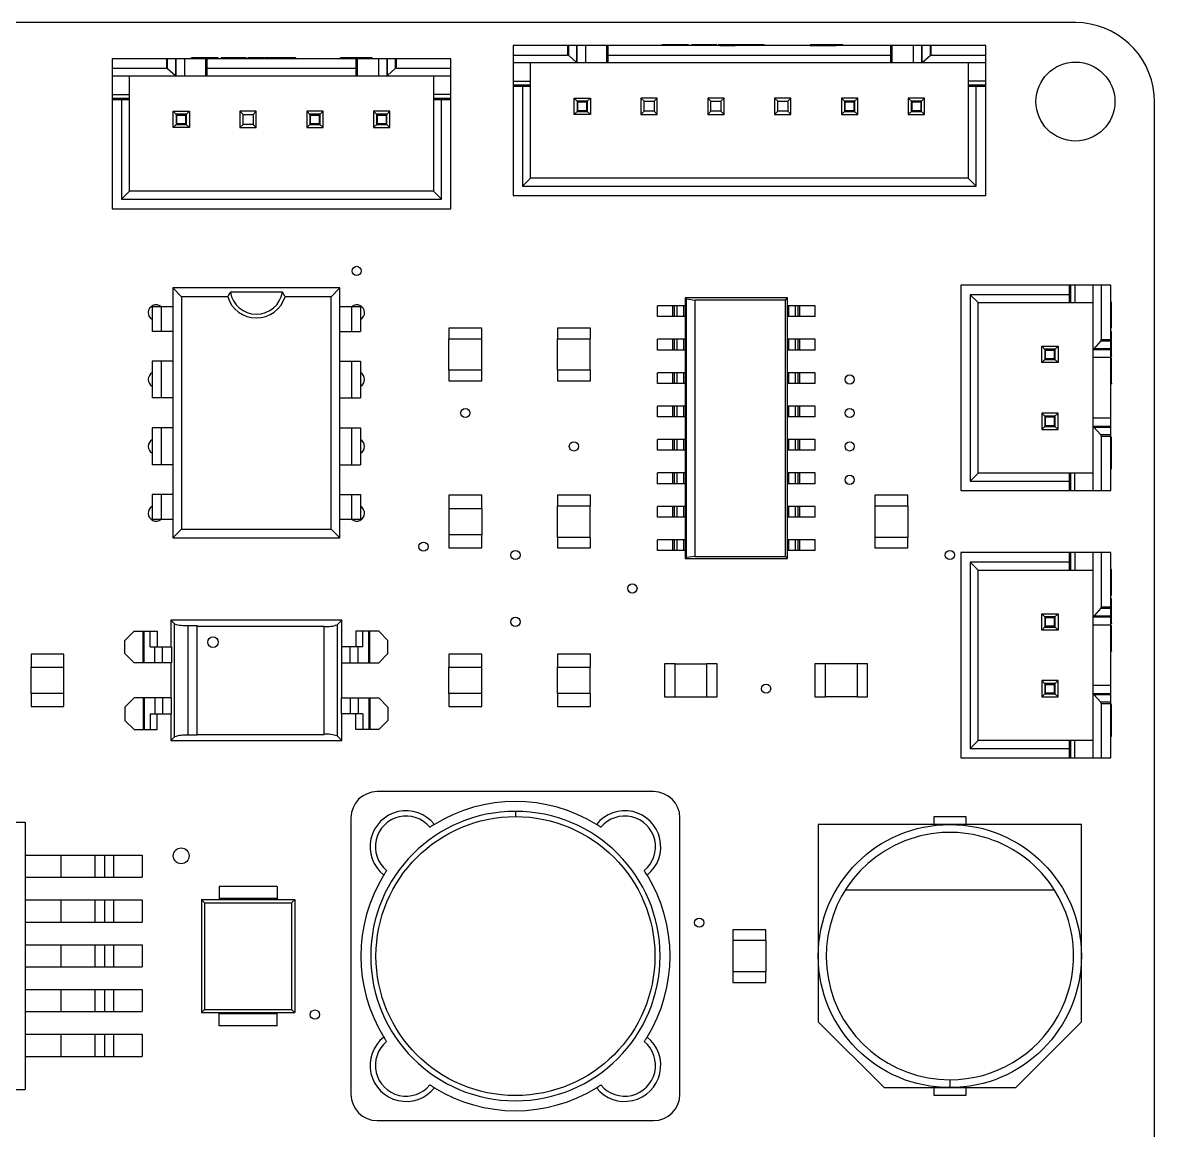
# Model space of a CAD drawing. Header units: millimetres. Extents: x 0 to 70, y 0 to 85.
# Drawn here: x 26.99 to 70, y 42.91 to 85 of the extents above; entities that cross this region are included whole.
import ezdxf

# ---------------------------------------------------------------- set-up
doc = ezdxf.new("R2010")
doc.units = ezdxf.units.MM

msp = doc.modelspace()

# ---------------------------------------------------------------- linework, layer by layer
at = {"color": 7, "linetype": 'Continuous', "lineweight": 25}
for p, q in [((67, 85), (4, 85)), ((63.59, 84.13), (45.63, 84.13)), ((45.63, 84.13), (45.63, 78.43)), ((47.701, 84.13), (47.701, 83.77)), ((47.744, 83.757), (47.744, 84.13)), ((48.044, 84.13), (48.044, 83.488)), ((48.067, 83.47), (48.067, 84.13)), ((48.38, 84.13), (48.38, 83.47)), ((49.18, 84.13), (49.18, 83.47)), ((49.23, 84.13), (49.23, 83.47)), ((49.24, 83.77), (49.24, 84.13)), ((52.301, 84.16), (51.281, 84.16)), ((51.281, 84.13), (51.281, 84.16)), ((52.252, 84.13), (52.252, 84.16)), ((52.301, 84.13), (52.301, 84.16)), ((52.411, 84.13), (52.411, 84.16)), ((52.825, 84.13), (52.825, 84.16)), ((53.37, 84.13), (53.37, 84.16)), ((53.504, 84.16), (53.422, 84.16)), ((53.422, 84.13), (53.422, 84.16)), ((53.454, 84.13), (53.454, 84.16)), ((53.483, 84.133), (54.066, 84.133)), ((53.483, 84.13), (53.483, 84.133)), ((54.032, 84.16), (53.517, 84.16)), ((53.998, 84.16), (54.019, 84.133)), ((54.019, 84.13), (54.019, 84.133)), ((54.066, 84.13), (54.066, 84.133)), ((54.177, 84.16), (54.07, 84.16)), ((54.177, 84.13), (54.177, 84.133)), ((54.267, 84.13), (54.267, 84.133)), ((54.5, 84.13), (54.5, 84.133)), ((55.008, 84.13), (55.008, 84.133)), ((55.195, 84.13), (55.195, 84.133)), ((56.923, 84.133), (57.91, 84.133)), ((56.923, 84.13), (56.923, 84.133)), ((58.158, 84.16), (56.957, 84.16)), ((57.187, 84.16), (57.208, 84.133)), ((57.208, 84.13), (57.208, 84.133)), ((57.28, 84.16), (57.301, 84.133)), ((57.301, 84.13), (57.301, 84.133)), ((57.632, 84.16), (57.626, 84.133)), ((57.626, 84.13), (57.626, 84.133)), ((57.91, 84.133), (57.916, 84.16)), ((57.91, 84.13), (57.91, 84.133)), ((58.158, 84.16), (58.164, 84.133)), ((58.164, 84.13), (58.164, 84.133)), ((59.98, 84.13), (59.98, 83.77)), ((59.99, 83.47), (59.99, 84.13)), ((60.04, 83.47), (60.04, 84.13)), ((60.84, 84.13), (60.84, 83.47)), ((61.153, 84.13), (61.153, 83.47)), ((61.176, 83.488), (61.176, 84.13)), ((61.476, 84.13), (61.476, 83.757)), ((61.519, 83.77), (61.519, 84.13)), ((63.59, 78.43), (63.59, 84.13)), ((43.27, 83.63), (30.39, 83.63)), ((30.39, 83.63), (30.39, 77.93)), ((32.461, 83.63), (32.461, 83.27)), ((32.504, 83.257), (32.504, 83.63)), ((32.804, 83.63), (32.804, 82.988)), ((32.827, 82.97), (32.827, 83.63)), ((33.14, 83.63), (33.14, 82.97)), ((34.425, 83.66), (33.405, 83.66)), ((33.405, 83.63), (33.405, 83.66)), ((33.94, 83.63), (33.94, 82.97)), ((33.99, 83.63), (33.99, 82.97)), ((34, 83.27), (34, 83.63)), ((34.377, 83.63), (34.377, 83.66)), ((34.425, 83.63), (34.425, 83.66)), ((34.535, 83.63), (34.535, 83.66)), ((34.949, 83.63), (34.949, 83.66)), ((35.494, 83.63), (35.494, 83.66)), ((35.629, 83.66), (35.547, 83.66)), ((35.547, 83.63), (35.547, 83.66)), ((35.578, 83.63), (35.578, 83.66)), ((35.608, 83.633), (36.19, 83.633)), ((35.608, 83.63), (35.608, 83.633)), ((36.156, 83.66), (35.642, 83.66)), ((36.122, 83.66), (36.144, 83.633)), ((36.144, 83.63), (36.144, 83.633)), ((36.19, 83.63), (36.19, 83.633)), ((36.301, 83.66), (36.195, 83.66)), ((36.301, 83.633), (37.392, 83.633)), ((36.301, 83.63), (36.301, 83.633)), ((36.392, 83.63), (36.392, 83.633)), ((36.394, 83.63), (36.394, 83.633)), ((37.358, 83.66), (36.426, 83.66)), ((36.672, 83.66), (36.683, 83.633)), ((36.683, 83.63), (36.683, 83.633)), ((37.32, 83.66), (37.345, 83.633)), ((37.345, 83.63), (37.345, 83.633)), ((37.392, 83.63), (37.392, 83.633)), ((39.048, 83.633), (40.035, 83.633)), ((39.048, 83.63), (39.048, 83.633)), ((40.282, 83.66), (39.082, 83.66)), ((39.311, 83.66), (39.332, 83.633)), ((39.332, 83.63), (39.332, 83.633)), ((39.404, 83.66), (39.426, 83.633)), ((39.426, 83.63), (39.426, 83.633)), ((39.66, 83.63), (39.66, 83.27)), ((39.67, 82.97), (39.67, 83.63)), ((39.72, 82.97), (39.72, 83.63)), ((39.756, 83.66), (39.75, 83.633)), ((39.75, 83.63), (39.75, 83.633)), ((40.035, 83.633), (40.041, 83.66)), ((40.035, 83.63), (40.035, 83.633)), ((40.282, 83.66), (40.289, 83.633)), ((40.289, 83.63), (40.289, 83.633)), ((40.52, 83.63), (40.52, 82.97)), ((40.833, 83.63), (40.833, 82.97)), ((40.856, 82.988), (40.856, 83.63)), ((41.156, 83.63), (41.156, 83.257)), ((41.199, 83.27), (41.199, 83.63)), ((43.27, 77.93), (43.27, 83.63)), ((45.63, 83.77), (47.701, 83.77)), ((63.59, 83.47), (45.63, 83.47)), ((46.29, 79.09), (46.29, 83.47)), ((47.744, 83.757), (48.044, 83.488)), ((49.23, 83.765), (49.24, 83.77)), ((49.24, 83.77), (59.98, 83.77)), ((59.98, 83.77), (59.99, 83.765)), ((61.176, 83.488), (61.476, 83.757)), ((61.519, 83.77), (63.59, 83.77)), ((62.93, 83.47), (62.93, 79.09)), ((30.39, 83.27), (32.461, 83.27)), ((32.504, 83.257), (32.804, 82.988)), ((33.99, 83.265), (34, 83.27)), ((34, 83.27), (39.66, 83.27)), ((39.66, 83.27), (39.67, 83.265)), ((40.856, 82.988), (41.156, 83.257)), ((41.199, 83.27), (43.27, 83.27)), ((43.27, 82.97), (30.39, 82.97)), ((31.05, 78.59), (31.05, 82.97)), ((42.61, 82.97), (42.61, 78.59)), ((45.63, 82.77), (46.29, 82.77)), ((46.29, 82.62), (45.63, 82.62)), ((63.59, 82.77), (62.93, 82.77)), ((63.59, 82.62), (62.93, 82.62)), ((30.39, 82.27), (31.05, 82.27)), ((43.27, 82.27), (42.61, 82.27)), ((46.29, 82.57), (45.63, 82.57)), ((45.99, 82.57), (45.99, 78.79)), ((63.59, 82.57), (62.93, 82.57)), ((63.23, 78.79), (63.23, 82.57)), ((70, 82), (69.989, 82.261)), ((31.05, 82.12), (30.39, 82.12)), ((31.05, 82.07), (30.39, 82.07)), ((30.75, 82.07), (30.75, 78.29)), ((43.27, 82.12), (42.61, 82.12)), ((43.27, 82.07), (42.61, 82.07)), ((42.91, 78.29), (42.91, 82.07)), ((47.95, 82.13), (48.094, 81.986)), ((47.95, 82.13), (48.57, 82.13)), ((47.95, 81.51), (47.95, 82.13)), ((48.064, 82.016), (48.064, 81.624)), ((48.456, 82.016), (48.064, 82.016)), ((48.094, 81.654), (48.094, 81.986)), ((48.094, 81.986), (48.426, 81.986)), ((48.426, 81.986), (48.57, 82.13)), ((48.426, 81.986), (48.426, 81.654)), ((48.456, 81.624), (48.456, 82.016)), ((48.57, 82.13), (48.57, 81.51)), ((50.49, 82.13), (50.49, 81.51)), ((50.61, 82.01), (50.49, 82.13)), ((51.11, 82.13), (50.49, 82.13)), ((50.61, 81.63), (50.61, 82.01)), ((50.61, 82.01), (50.99, 82.01)), ((51.11, 82.13), (50.99, 82.01)), ((50.99, 82.01), (50.99, 81.63)), ((51.11, 81.51), (51.11, 82.13)), ((53.03, 82.13), (53.03, 81.51)), ((53.15, 82.01), (53.03, 82.13)), ((53.65, 82.13), (53.03, 82.13)), ((53.15, 81.63), (53.15, 82.01)), ((53.15, 82.01), (53.53, 82.01)), ((53.65, 82.13), (53.53, 82.01)), ((53.53, 82.01), (53.53, 81.63)), ((53.65, 81.51), (53.65, 82.13)), ((56.19, 82.13), (55.57, 82.13)), ((55.69, 82.01), (55.57, 82.13)), ((55.57, 82.13), (55.57, 81.51)), ((55.69, 82.01), (56.07, 82.01)), ((55.69, 81.63), (55.69, 82.01)), ((56.19, 82.13), (56.07, 82.01)), ((56.07, 82.01), (56.07, 81.63)), ((56.19, 81.51), (56.19, 82.13)), ((58.254, 81.986), (58.11, 82.13)), ((58.11, 82.13), (58.11, 81.51)), ((58.73, 82.13), (58.11, 82.13)), ((58.224, 82.016), (58.224, 81.624)), ((58.616, 82.016), (58.224, 82.016)), ((58.254, 81.654), (58.254, 81.986)), ((58.254, 81.986), (58.586, 81.986)), ((58.73, 82.13), (58.586, 81.986)), ((58.586, 81.986), (58.586, 81.654)), ((58.616, 81.624), (58.616, 82.016)), ((58.73, 81.51), (58.73, 82.13)), ((60.794, 81.986), (60.65, 82.13)), ((61.27, 82.13), (60.65, 82.13)), ((60.65, 82.13), (60.65, 81.51)), ((60.764, 82.016), (60.764, 81.624)), ((61.156, 82.016), (60.764, 82.016)), ((60.794, 81.654), (60.794, 81.986)), ((60.794, 81.986), (61.126, 81.986)), ((61.27, 82.13), (61.126, 81.986)), ((61.126, 81.986), (61.126, 81.654)), ((61.156, 81.624), (61.156, 82.016)), ((61.27, 81.51), (61.27, 82.13)), ((70, 3), (70, 82)), ((32.71, 81.63), (32.854, 81.486)), ((32.71, 81.01), (32.71, 81.63)), ((32.71, 81.63), (33.33, 81.63)), ((33.216, 81.516), (32.824, 81.516)), ((32.824, 81.516), (32.824, 81.124)), ((32.854, 81.486), (33.186, 81.486)), ((32.854, 81.154), (32.854, 81.486)), ((33.186, 81.486), (33.33, 81.63)), ((33.186, 81.486), (33.186, 81.154)), ((33.216, 81.124), (33.216, 81.516)), ((33.33, 81.63), (33.33, 81.01)), ((35.87, 81.63), (35.25, 81.63)), ((35.37, 81.51), (35.25, 81.63)), ((35.25, 81.63), (35.25, 81.01)), ((35.37, 81.51), (35.75, 81.51)), ((35.37, 81.13), (35.37, 81.51)), ((35.87, 81.63), (35.75, 81.51)), ((35.75, 81.51), (35.75, 81.13)), ((35.87, 81.01), (35.87, 81.63)), ((37.934, 81.486), (37.79, 81.63)), ((37.79, 81.63), (37.79, 81.01)), ((38.41, 81.63), (37.79, 81.63)), ((38.296, 81.516), (37.904, 81.516)), ((37.904, 81.516), (37.904, 81.124)), ((37.934, 81.486), (38.266, 81.486)), ((37.934, 81.154), (37.934, 81.486)), ((38.41, 81.63), (38.266, 81.486)), ((38.266, 81.486), (38.266, 81.154)), ((38.296, 81.124), (38.296, 81.516)), ((38.41, 81.01), (38.41, 81.63)), ((40.474, 81.486), (40.33, 81.63)), ((40.95, 81.63), (40.33, 81.63)), ((40.33, 81.63), (40.33, 81.01)), ((40.444, 81.516), (40.444, 81.124)), ((40.836, 81.516), (40.444, 81.516)), ((40.474, 81.154), (40.474, 81.486)), ((40.474, 81.486), (40.806, 81.486)), ((40.95, 81.63), (40.806, 81.486)), ((40.806, 81.486), (40.806, 81.154)), ((40.836, 81.124), (40.836, 81.516)), ((40.95, 81.01), (40.95, 81.63)), ((47.95, 81.51), (48.094, 81.654)), ((48.57, 81.51), (47.95, 81.51)), ((48.064, 81.624), (48.456, 81.624)), ((48.426, 81.654), (48.094, 81.654)), ((48.57, 81.51), (48.426, 81.654)), ((50.49, 81.51), (50.61, 81.63)), ((50.49, 81.51), (51.11, 81.51)), ((50.99, 81.63), (50.61, 81.63)), ((51.11, 81.51), (50.99, 81.63)), ((53.03, 81.51), (53.15, 81.63)), ((53.03, 81.51), (53.65, 81.51)), ((53.53, 81.63), (53.15, 81.63)), ((53.65, 81.51), (53.53, 81.63)), ((55.57, 81.51), (55.69, 81.63)), ((55.57, 81.51), (56.19, 81.51)), ((56.07, 81.63), (55.69, 81.63)), ((56.19, 81.51), (56.07, 81.63)), ((58.11, 81.51), (58.254, 81.654)), ((58.11, 81.51), (58.73, 81.51)), ((58.224, 81.624), (58.616, 81.624)), ((58.586, 81.654), (58.254, 81.654)), ((58.73, 81.51), (58.586, 81.654)), ((60.65, 81.51), (60.794, 81.654)), ((60.65, 81.51), (61.27, 81.51)), ((60.764, 81.624), (61.156, 81.624)), ((61.126, 81.654), (60.794, 81.654)), ((61.27, 81.51), (61.126, 81.654)), ((32.71, 81.01), (32.854, 81.154)), ((33.33, 81.01), (32.71, 81.01)), ((32.824, 81.124), (33.216, 81.124)), ((33.186, 81.154), (32.854, 81.154)), ((33.33, 81.01), (33.186, 81.154)), ((35.25, 81.01), (35.37, 81.13)), ((35.25, 81.01), (35.87, 81.01)), ((35.75, 81.13), (35.37, 81.13)), ((35.87, 81.01), (35.75, 81.13)), ((37.79, 81.01), (37.934, 81.154)), ((37.79, 81.01), (38.41, 81.01)), ((37.904, 81.124), (38.296, 81.124)), ((38.266, 81.154), (37.934, 81.154)), ((38.41, 81.01), (38.266, 81.154)), ((40.33, 81.01), (40.474, 81.154)), ((40.33, 81.01), (40.95, 81.01)), ((40.444, 81.124), (40.836, 81.124)), ((40.806, 81.154), (40.474, 81.154)), ((40.95, 81.01), (40.806, 81.154)), ((45.99, 78.79), (46.29, 79.09)), ((45.99, 78.79), (63.23, 78.79)), ((62.93, 79.09), (46.29, 79.09)), ((62.93, 79.09), (63.23, 78.79)), ((30.75, 78.29), (31.05, 78.59)), ((30.75, 78.29), (42.91, 78.29)), ((42.61, 78.59), (31.05, 78.59)), ((42.61, 78.59), (42.91, 78.29)), ((45.63, 78.43), (63.59, 78.43)), ((30.39, 77.93), (43.27, 77.93)), ((32.703, 74.918), (32.703, 65.418)), ((33.035, 74.585), (32.703, 74.918)), ((39.053, 74.918), (32.703, 74.918)), ((38.72, 74.585), (39.053, 74.918)), ((39.053, 65.418), (39.053, 74.918)), ((62.64, 75.02), (62.64, 67.22)), ((68.34, 75.02), (62.64, 75.02)), ((66.78, 74.36), (66.78, 75.02)), ((66.83, 74.36), (66.83, 75.02)), ((66.98, 75.02), (66.98, 74.36)), ((67.68, 67.22), (67.68, 75.02)), ((67.98, 75.02), (67.98, 72.949)), ((68.34, 72.583), (68.34, 75.02)), ((34.786, 74.585), (33.035, 74.585)), ((33.035, 74.585), (33.035, 65.75)), ((36.865, 74.761), (34.89, 74.761)), ((38.72, 74.585), (36.969, 74.585)), ((38.72, 65.75), (38.72, 74.585)), ((52.165, 74.537), (52.165, 64.638)), ((56.065, 74.537), (52.165, 74.537)), ((52.202, 74.5), (52.165, 74.537)), ((52.202, 74.5), (52.202, 64.675)), ((52.202, 74.5), (52.552, 74.457)), ((52.552, 64.718), (52.552, 74.457)), ((55.985, 74.457), (52.552, 74.457)), ((55.985, 74.457), (56.065, 74.537)), ((55.985, 64.718), (55.985, 74.457)), ((56.065, 64.638), (56.065, 74.537)), ((63, 74.66), (63.3, 74.36)), ((66.78, 74.66), (63, 74.66)), ((63, 74.66), (63, 67.58)), ((31.922, 74.213), (32.703, 74.213)), ((31.922, 74.213), (31.922, 73.263)), ((32.263, 74.213), (32.263, 73.263)), ((39.053, 74.213), (39.833, 74.213)), ((39.492, 74.213), (39.492, 73.263)), ((39.833, 74.213), (39.833, 73.263)), ((52.165, 74.237), (51.115, 74.237)), ((51.115, 73.828), (51.115, 74.237)), ((51.705, 73.828), (51.705, 74.237)), ((51.763, 73.828), (51.763, 74.237)), ((51.869, 73.828), (51.869, 74.237)), ((52.119, 73.828), (52.119, 74.237)), ((57.115, 74.237), (56.065, 74.237)), ((56.111, 73.828), (56.111, 74.237)), ((56.361, 73.828), (56.361, 74.237)), ((56.467, 73.828), (56.467, 74.237)), ((56.525, 73.828), (56.525, 74.237)), ((57.115, 73.828), (57.115, 74.237)), ((63.3, 67.88), (63.3, 74.36)), ((63.3, 74.36), (67.68, 74.36)), ((68.34, 74.4), (68.343, 74.4)), ((68.343, 74.4), (68.343, 73.38)), ((68.37, 73.414), (68.37, 74.366)), ((52.165, 73.828), (51.115, 73.828)), ((57.115, 73.828), (56.065, 73.828)), ((32.703, 73.263), (31.922, 73.263)), ((39.053, 73.263), (39.833, 73.263)), ((43.19, 73.39), (43.19, 72.99)), ((44.44, 73.39), (43.19, 73.39)), ((44.44, 72.99), (44.44, 73.39)), ((48.568, 73.39), (47.318, 73.39)), ((47.318, 73.39), (47.318, 72.99)), ((48.568, 72.99), (48.568, 73.39)), ((68.34, 73.428), (68.343, 73.428)), ((68.34, 73.38), (68.343, 73.38)), ((68.34, 73.269), (68.343, 73.269)), ((68.37, 73.45), (68.343, 73.428)), ((43.19, 72.99), (44.44, 72.99)), ((43.191, 71.79), (43.191, 72.99)), ((44.439, 71.79), (44.439, 72.99)), ((47.318, 72.99), (48.568, 72.99)), ((47.319, 71.79), (47.319, 72.99)), ((48.566, 71.79), (48.566, 72.99)), ((52.165, 72.968), (51.115, 72.968)), ((51.115, 72.558), (51.115, 72.968)), ((51.705, 72.558), (51.705, 72.968)), ((51.763, 72.558), (51.763, 72.968)), ((51.869, 72.558), (51.869, 72.968)), ((52.119, 72.558), (52.119, 72.968)), ((57.115, 72.968), (56.065, 72.968)), ((56.111, 72.558), (56.111, 72.968)), ((56.361, 72.558), (56.361, 72.968)), ((56.467, 72.558), (56.467, 72.968)), ((56.525, 72.558), (56.525, 72.968)), ((57.115, 72.558), (57.115, 72.968)), ((65.72, 72.7), (65.864, 72.556)), ((65.72, 72.7), (66.34, 72.7)), ((65.72, 72.08), (65.72, 72.7)), ((66.34, 72.7), (66.196, 72.556)), ((66.34, 72.7), (66.34, 72.08)), ((67.967, 72.906), (67.698, 72.606)), ((67.967, 72.906), (68.34, 72.906)), ((68.34, 72.949), (67.98, 72.949)), ((68.34, 72.855), (68.343, 72.855)), ((52.165, 72.558), (51.115, 72.558)), ((57.115, 72.558), (56.065, 72.558)), ((65.834, 72.586), (65.834, 72.194)), ((66.226, 72.586), (65.834, 72.586)), ((65.864, 72.224), (65.864, 72.556)), ((65.864, 72.556), (66.196, 72.556)), ((66.196, 72.556), (66.196, 72.224)), ((66.226, 72.194), (66.226, 72.586)), ((67.68, 72.583), (68.34, 72.583)), ((68.34, 72.27), (67.68, 72.27)), ((68.34, 72.606), (67.698, 72.606)), ((68.34, 67.22), (68.34, 72.58)), ((68.34, 72.31), (68.343, 72.31)), ((68.34, 72.258), (68.37, 72.258)), ((68.37, 72.176), (68.37, 72.258)), ((32.703, 72.138), (31.922, 72.138)), ((31.922, 72.138), (31.922, 70.737)), ((32.263, 72.138), (32.263, 70.737)), ((39.053, 72.138), (39.833, 72.138)), ((39.492, 72.138), (39.492, 70.737)), ((39.833, 72.138), (39.833, 70.737)), ((65.72, 72.08), (65.864, 72.224)), ((66.34, 72.08), (65.72, 72.08)), ((65.834, 72.194), (66.226, 72.194)), ((66.196, 72.224), (65.864, 72.224)), ((66.196, 72.224), (66.34, 72.08)), ((68.34, 72.227), (68.37, 72.227)), ((68.34, 72.197), (68.343, 72.197)), ((68.343, 72.197), (68.343, 71.614)), ((68.37, 71.648), (68.37, 72.163)), ((44.44, 71.79), (43.19, 71.79)), ((43.19, 71.79), (43.19, 71.39)), ((44.44, 71.39), (44.44, 71.79)), ((47.318, 71.79), (47.318, 71.39)), ((48.568, 71.79), (47.318, 71.79)), ((48.568, 71.39), (48.568, 71.79)), ((52.165, 71.698), (51.115, 71.698)), ((51.115, 71.287), (51.115, 71.698)), ((51.705, 71.287), (51.705, 71.698)), ((51.763, 71.287), (51.763, 71.698)), ((51.869, 71.287), (51.869, 71.698)), ((52.119, 71.287), (52.119, 71.698)), ((57.115, 71.698), (56.065, 71.698)), ((56.111, 71.287), (56.111, 71.698)), ((56.361, 71.287), (56.361, 71.698)), ((56.467, 71.287), (56.467, 71.698)), ((56.525, 71.287), (56.525, 71.698)), ((57.115, 71.287), (57.115, 71.698)), ((68.34, 71.661), (68.343, 71.661)), ((68.34, 71.614), (68.343, 71.614)), ((68.34, 71.504), (68.343, 71.504)), ((68.37, 71.683), (68.343, 71.661)), ((68.37, 71.504), (68.37, 71.61)), ((43.19, 71.39), (44.44, 71.39)), ((47.318, 71.39), (48.568, 71.39)), ((52.165, 71.287), (51.115, 71.287)), ((57.115, 71.287), (56.065, 71.287)), ((68.34, 71.341), (68.343, 71.341)), ((68.34, 71.314), (68.343, 71.314)), ((68.34, 71.262), (68.343, 71.262)), ((68.343, 71.341), (68.343, 71.262)), ((68.37, 71.335), (68.343, 71.314)), ((68.37, 71.294), (68.37, 71.335)), ((32.703, 70.737), (31.922, 70.737)), ((39.053, 70.737), (39.833, 70.737)), ((52.165, 70.427), (51.115, 70.427)), ((51.115, 70.017), (51.115, 70.427)), ((51.705, 70.017), (51.705, 70.427)), ((51.763, 70.017), (51.763, 70.427)), ((51.869, 70.017), (51.869, 70.427)), ((52.119, 70.017), (52.119, 70.427)), ((57.115, 70.427), (56.065, 70.427)), ((56.111, 70.017), (56.111, 70.427)), ((56.361, 70.017), (56.361, 70.427)), ((56.467, 70.017), (56.467, 70.427)), ((56.525, 70.017), (56.525, 70.427)), ((57.115, 70.017), (57.115, 70.427)), ((65.72, 70.16), (65.864, 70.016)), ((65.72, 70.16), (65.72, 69.54)), ((66.34, 70.16), (65.72, 70.16)), ((66.196, 70.016), (66.34, 70.16)), ((66.34, 69.54), (66.34, 70.16)), ((52.165, 70.017), (51.115, 70.017)), ((57.115, 70.017), (56.065, 70.017)), ((65.72, 69.54), (65.864, 69.684)), ((66.226, 70.046), (65.834, 70.046)), ((65.834, 70.046), (65.834, 69.654)), ((65.864, 70.016), (66.196, 70.016)), ((65.864, 69.684), (65.864, 70.016)), ((66.196, 69.684), (65.864, 69.684)), ((66.196, 70.016), (66.196, 69.684)), ((66.34, 69.54), (66.196, 69.684)), ((66.226, 69.654), (66.226, 70.046)), ((68.34, 69.97), (67.68, 69.97)), ((32.703, 69.597), (31.922, 69.597)), ((31.922, 69.597), (31.922, 68.198)), ((32.263, 69.597), (32.263, 68.198)), ((39.053, 69.597), (39.833, 69.597)), ((39.492, 69.597), (39.492, 68.198)), ((39.833, 69.597), (39.833, 68.198)), ((65.72, 69.54), (66.34, 69.54)), ((65.834, 69.654), (66.226, 69.654)), ((68.34, 69.657), (67.68, 69.657)), ((67.698, 69.634), (67.967, 69.334)), ((67.698, 69.634), (68.34, 69.634)), ((68.34, 69.334), (67.967, 69.334)), ((67.98, 69.291), (67.98, 67.22)), ((67.98, 69.291), (68.34, 69.291)), ((68.34, 69.274), (68.343, 69.274)), ((68.343, 69.274), (68.343, 68.288)), ((68.37, 68.04), (68.37, 69.24)), ((52.165, 69.157), (51.115, 69.157)), ((51.115, 68.748), (51.115, 69.157)), ((51.705, 68.748), (51.705, 69.157)), ((51.763, 68.748), (51.763, 69.157)), ((51.869, 68.748), (51.869, 69.157)), ((52.119, 68.748), (52.119, 69.157)), ((57.115, 69.157), (56.065, 69.157)), ((56.111, 68.748), (56.111, 69.157)), ((56.361, 68.748), (56.361, 69.157)), ((56.467, 68.748), (56.467, 69.157)), ((56.525, 68.748), (56.525, 69.157)), ((57.115, 68.748), (57.115, 69.157)), ((68.34, 68.99), (68.343, 68.99)), ((68.34, 68.896), (68.343, 68.896)), ((68.37, 69.011), (68.343, 68.99)), ((68.37, 68.918), (68.343, 68.896)), ((52.165, 68.748), (51.115, 68.748)), ((57.115, 68.748), (56.065, 68.748)), ((68.34, 68.572), (68.343, 68.572)), ((32.703, 68.198), (31.922, 68.198)), ((39.053, 68.198), (39.833, 68.198)), ((68.34, 68.288), (68.343, 68.288)), ((68.34, 68.033), (68.343, 68.033)), ((68.343, 68.288), (68.37, 68.281)), ((68.37, 68.04), (68.343, 68.033)), ((52.165, 67.888), (51.115, 67.888)), ((51.115, 67.478), (51.115, 67.888)), ((51.705, 67.478), (51.705, 67.888)), ((51.763, 67.478), (51.763, 67.888)), ((51.869, 67.478), (51.869, 67.888)), ((52.119, 67.478), (52.119, 67.888)), ((57.115, 67.888), (56.065, 67.888)), ((56.111, 67.478), (56.111, 67.888)), ((56.361, 67.478), (56.361, 67.888)), ((56.467, 67.478), (56.467, 67.888)), ((56.525, 67.478), (56.525, 67.888)), ((57.115, 67.478), (57.115, 67.888)), ((63.3, 67.88), (63, 67.58)), ((63, 67.58), (66.78, 67.58)), ((67.68, 67.88), (63.3, 67.88)), ((66.78, 67.22), (66.78, 67.88)), ((66.83, 67.22), (66.83, 67.88)), ((66.98, 67.22), (66.98, 67.88)), ((52.165, 67.478), (51.115, 67.478)), ((57.115, 67.478), (56.065, 67.478)), ((62.64, 67.22), (68.34, 67.22)), ((31.922, 67.073), (31.922, 66.123)), ((32.703, 67.073), (31.922, 67.073)), ((32.263, 67.073), (32.263, 66.123)), ((39.053, 67.073), (39.833, 67.073)), ((39.492, 67.073), (39.492, 66.123)), ((39.833, 67.073), (39.833, 66.123)), ((43.19, 67.04), (43.19, 66.54)), ((44.44, 67.04), (43.19, 67.04)), ((44.44, 66.54), (44.44, 67.04)), ((47.318, 67.04), (47.318, 66.64)), ((48.568, 67.04), (47.318, 67.04)), ((48.568, 66.64), (48.568, 67.04)), ((60.633, 67.04), (59.383, 67.04)), ((59.383, 67.04), (59.383, 66.64)), ((60.633, 66.64), (60.633, 67.04)), ((43.19, 66.54), (44.44, 66.54)), ((43.191, 66.54), (43.191, 65.54)), ((44.439, 66.54), (44.439, 65.54)), ((47.318, 66.64), (48.568, 66.64)), ((47.319, 65.44), (47.319, 66.64)), ((48.566, 65.44), (48.566, 66.64)), ((52.165, 66.618), (51.115, 66.618)), ((51.115, 66.207), (51.115, 66.618)), ((51.705, 66.207), (51.705, 66.618)), ((51.763, 66.207), (51.763, 66.618)), ((51.869, 66.207), (51.869, 66.618)), ((52.119, 66.207), (52.119, 66.618)), ((57.115, 66.618), (56.065, 66.618)), ((56.111, 66.207), (56.111, 66.618)), ((56.361, 66.207), (56.361, 66.618)), ((56.467, 66.207), (56.467, 66.618)), ((56.525, 66.207), (56.525, 66.618)), ((57.115, 66.207), (57.115, 66.618)), ((59.383, 66.64), (60.633, 66.64)), ((59.383, 66.64), (59.383, 65.44)), ((60.632, 66.64), (60.632, 65.44)), ((32.703, 66.123), (31.922, 66.123)), ((39.833, 66.123), (39.053, 66.123)), ((52.165, 66.207), (51.115, 66.207)), ((57.115, 66.207), (56.065, 66.207)), ((33.035, 65.75), (32.703, 65.418)), ((32.703, 65.418), (39.053, 65.418)), ((33.035, 65.75), (38.72, 65.75)), ((38.72, 65.75), (39.053, 65.418)), ((43.19, 65.54), (43.19, 65.04)), ((44.44, 65.54), (43.19, 65.54)), ((44.44, 65.04), (44.44, 65.54)), ((47.318, 65.44), (47.318, 65.04)), ((48.568, 65.44), (47.318, 65.44)), ((48.568, 65.04), (48.568, 65.44)), ((59.383, 65.44), (59.383, 65.04)), ((60.633, 65.44), (59.383, 65.44)), ((60.633, 65.04), (60.633, 65.44)), ((43.19, 65.04), (44.44, 65.04)), ((47.318, 65.04), (48.568, 65.04)), ((52.165, 65.347), (51.115, 65.347)), ((51.115, 64.938), (51.115, 65.347)), ((51.705, 64.938), (51.705, 65.347)), ((51.763, 64.938), (51.763, 65.347)), ((51.869, 64.938), (51.869, 65.347)), ((52.119, 64.938), (52.119, 65.347)), ((57.115, 65.347), (56.065, 65.347)), ((56.111, 64.938), (56.111, 65.347)), ((56.361, 64.938), (56.361, 65.347)), ((56.467, 64.938), (56.467, 65.347)), ((56.525, 64.938), (56.525, 65.347)), ((57.115, 64.938), (57.115, 65.347)), ((59.383, 65.04), (60.633, 65.04)), ((52.165, 64.938), (51.115, 64.938)), ((52.202, 64.675), (52.165, 64.638)), ((52.165, 64.638), (56.065, 64.638)), ((52.552, 64.718), (52.202, 64.675)), ((52.552, 64.718), (55.985, 64.718)), ((55.985, 64.718), (56.065, 64.638)), ((57.115, 64.938), (56.065, 64.938)), ((68.34, 64.86), (62.64, 64.86)), ((62.64, 64.86), (62.64, 57.06)), ((66.78, 64.2), (66.78, 64.86)), ((66.83, 64.2), (66.83, 64.86)), ((66.98, 64.86), (66.98, 64.2)), ((67.68, 57.06), (67.68, 64.86)), ((67.98, 64.86), (67.98, 62.789)), ((68.34, 62.423), (68.34, 64.86)), ((63, 64.5), (63.3, 64.2)), ((66.78, 64.5), (63, 64.5)), ((63, 64.5), (63, 57.42)), ((63.3, 57.72), (63.3, 64.2)), ((63.3, 64.2), (67.68, 64.2)), ((68.34, 64.24), (68.343, 64.24)), ((68.343, 64.24), (68.343, 63.22)), ((68.37, 63.254), (68.37, 64.206)), ((68.34, 63.268), (68.343, 63.268)), ((68.34, 63.22), (68.343, 63.22)), ((68.37, 63.29), (68.343, 63.268)), ((68.34, 62.789), (67.98, 62.789)), ((68.34, 63.109), (68.343, 63.109)), ((65.72, 62.54), (65.864, 62.396)), ((65.72, 61.92), (65.72, 62.54)), ((65.72, 62.54), (66.34, 62.54)), ((66.226, 62.426), (65.834, 62.426)), ((65.834, 62.426), (65.834, 62.034)), ((65.864, 62.396), (66.196, 62.396)), ((65.864, 62.064), (65.864, 62.396)), ((66.34, 62.54), (66.196, 62.396)), ((66.196, 62.396), (66.196, 62.064)), ((66.226, 62.034), (66.226, 62.426)), ((66.34, 62.54), (66.34, 61.92)), ((67.68, 62.423), (68.34, 62.423)), ((67.967, 62.746), (67.698, 62.446)), ((68.34, 62.446), (67.698, 62.446)), ((67.967, 62.746), (68.34, 62.746)), ((68.34, 62.695), (68.343, 62.695)), ((68.34, 57.06), (68.34, 62.42)), ((32.771, 62.154), (32.627, 62.297)), ((39.127, 62.297), (32.627, 62.297)), ((32.627, 62.297), (32.627, 61.278)), ((32.771, 57.861), (32.771, 62.154)), ((33.266, 62.094), (33.627, 62.094)), ((33.266, 62.094), (33.266, 57.921)), ((33.627, 57.921), (33.627, 62.094)), ((38.454, 62.059), (33.627, 62.059)), ((38.454, 57.956), (38.454, 62.059)), ((38.949, 62.119), (39.127, 62.297)), ((38.949, 62.119), (38.949, 57.896)), ((39.127, 61.278), (39.127, 62.297)), ((65.72, 61.92), (65.864, 62.064)), ((65.834, 62.034), (66.226, 62.034)), ((66.196, 62.064), (65.864, 62.064)), ((66.196, 62.064), (66.34, 61.92)), ((68.34, 62.11), (67.68, 62.11)), ((68.34, 62.15), (68.343, 62.15)), ((68.34, 62.098), (68.37, 62.098)), ((68.34, 62.067), (68.37, 62.067)), ((68.34, 62.037), (68.343, 62.037)), ((68.343, 62.037), (68.343, 61.454)), ((68.37, 62.016), (68.37, 62.098)), ((68.37, 61.488), (68.37, 62.003)), ((31.227, 61.877), (30.878, 61.528)), ((30.878, 61.028), (30.878, 61.528)), ((31.227, 61.877), (32.103, 61.877)), ((31.568, 60.678), (31.568, 61.877)), ((31.607, 60.678), (31.607, 61.877)), ((31.837, 61.278), (31.837, 61.877)), ((32.103, 61.877), (32.103, 61.278)), ((40.528, 61.877), (39.652, 61.877)), ((39.652, 61.877), (39.652, 61.278)), ((39.918, 61.278), (39.918, 61.877)), ((40.148, 60.678), (40.148, 61.877)), ((40.187, 60.678), (40.187, 61.877)), ((40.528, 61.877), (40.877, 61.528)), ((40.877, 61.028), (40.877, 61.528)), ((66.34, 61.92), (65.72, 61.92)), ((68.34, 61.501), (68.343, 61.501)), ((68.37, 61.523), (68.343, 61.501)), ((31.837, 61.278), (32.646, 61.278)), ((32.017, 60.678), (32.017, 61.278)), ((32.31, 60.678), (32.31, 61.278)), ((32.646, 61.278), (32.646, 60.678)), ((39.109, 61.278), (39.109, 60.678)), ((39.918, 61.278), (39.109, 61.278)), ((39.445, 60.678), (39.445, 61.278)), ((39.738, 60.678), (39.738, 61.278)), ((68.34, 61.454), (68.343, 61.454)), ((68.34, 61.344), (68.343, 61.344)), ((68.34, 61.181), (68.343, 61.181)), ((68.34, 61.154), (68.343, 61.154)), ((68.34, 61.102), (68.343, 61.102)), ((68.343, 61.181), (68.343, 61.102)), ((68.37, 61.175), (68.343, 61.154)), ((68.37, 61.344), (68.37, 61.45)), ((68.37, 61.134), (68.37, 61.175)), ((28.565, 61.008), (27.315, 61.008)), ((27.315, 61.008), (27.315, 60.508)), ((28.565, 60.508), (28.565, 61.008)), ((30.878, 61.028), (31.227, 60.678)), ((32.646, 60.678), (31.227, 60.678)), ((32.627, 60.678), (32.627, 59.337)), ((39.109, 60.678), (40.528, 60.678)), ((39.127, 59.337), (39.127, 60.678)), ((40.877, 61.028), (40.528, 60.678)), ((43.19, 61.008), (43.19, 60.508)), ((44.44, 61.008), (43.19, 61.008)), ((44.44, 60.508), (44.44, 61.008)), ((48.568, 61.008), (47.318, 61.008)), ((47.318, 61.008), (47.318, 60.508)), ((48.568, 60.508), (48.568, 61.008)), ((27.315, 60.508), (28.565, 60.508)), ((27.316, 59.508), (27.316, 60.508)), ((28.564, 59.508), (28.564, 60.508)), ((43.19, 60.508), (44.44, 60.508)), ((43.191, 59.508), (43.191, 60.508)), ((44.439, 59.508), (44.439, 60.508)), ((47.318, 60.508), (48.568, 60.508)), ((47.319, 59.508), (47.319, 60.508)), ((48.566, 59.508), (48.566, 60.508)), ((51.388, 60.633), (51.388, 59.383)), ((51.788, 60.633), (51.388, 60.633)), ((51.788, 59.383), (51.788, 60.633)), ((51.788, 60.632), (52.987, 60.632)), ((52.987, 60.633), (52.987, 59.383)), ((53.388, 60.633), (52.987, 60.633)), ((53.388, 59.383), (53.388, 60.633)), ((57.502, 60.633), (57.102, 60.633)), ((57.102, 60.633), (57.102, 59.383)), ((57.502, 59.383), (57.502, 60.633)), ((58.703, 60.632), (57.502, 60.632)), ((58.703, 60.633), (58.703, 59.383)), ((59.102, 60.633), (58.703, 60.633)), ((59.102, 59.383), (59.102, 60.633)), ((65.72, 60), (65.864, 59.856)), ((66.34, 60), (65.72, 60)), ((65.72, 60), (65.72, 59.38)), ((66.226, 59.886), (65.834, 59.886)), ((65.834, 59.886), (65.834, 59.494)), ((65.864, 59.856), (66.196, 59.856)), ((65.864, 59.524), (65.864, 59.856)), ((66.196, 59.856), (66.34, 60)), ((66.196, 59.856), (66.196, 59.524)), ((66.226, 59.494), (66.226, 59.886)), ((66.34, 59.38), (66.34, 60)), ((68.34, 59.81), (67.68, 59.81)), ((27.315, 59.508), (27.315, 59.008)), ((28.565, 59.508), (27.315, 59.508)), ((28.565, 59.008), (28.565, 59.508)), ((43.19, 59.508), (43.19, 59.008)), ((44.44, 59.508), (43.19, 59.508)), ((44.44, 59.008), (44.44, 59.508)), ((47.318, 59.508), (47.318, 59.008)), ((48.568, 59.508), (47.318, 59.508)), ((48.568, 59.008), (48.568, 59.508)), ((51.388, 59.383), (51.788, 59.383)), ((51.788, 59.383), (52.987, 59.383)), ((52.987, 59.383), (53.388, 59.383)), ((57.102, 59.383), (57.502, 59.383)), ((58.703, 59.383), (57.502, 59.383)), ((58.703, 59.383), (59.102, 59.383)), ((65.72, 59.38), (65.864, 59.524)), ((65.72, 59.38), (66.34, 59.38)), ((65.834, 59.494), (66.226, 59.494)), ((66.196, 59.524), (65.864, 59.524)), ((66.34, 59.38), (66.196, 59.524)), ((68.34, 59.497), (67.68, 59.497)), ((67.698, 59.474), (67.967, 59.174)), ((67.698, 59.474), (68.34, 59.474)), ((27.315, 59.008), (28.565, 59.008)), ((30.878, 58.987), (31.227, 59.337)), ((30.878, 58.987), (30.878, 58.487)), ((32.646, 59.337), (31.227, 59.337)), ((31.568, 59.337), (31.568, 58.138)), ((31.607, 59.337), (31.607, 58.138)), ((32.017, 59.337), (32.017, 58.737)), ((32.31, 59.337), (32.31, 58.737)), ((32.646, 58.737), (32.646, 59.337)), ((39.109, 58.737), (39.109, 59.337)), ((39.109, 59.337), (40.528, 59.337)), ((39.445, 59.337), (39.445, 58.737)), ((39.738, 59.337), (39.738, 58.737)), ((40.148, 59.337), (40.148, 58.138)), ((40.187, 59.337), (40.187, 58.138)), ((40.877, 58.987), (40.528, 59.337)), ((40.877, 58.987), (40.877, 58.487)), ((43.19, 59.008), (44.44, 59.008)), ((47.318, 59.008), (48.568, 59.008)), ((68.34, 59.174), (67.967, 59.174)), ((67.98, 59.131), (68.34, 59.131)), ((67.98, 59.131), (67.98, 57.06)), ((68.34, 59.114), (68.343, 59.114)), ((68.343, 59.114), (68.343, 58.128)), ((68.37, 57.88), (68.37, 59.08)), ((31.837, 58.737), (32.646, 58.737)), ((31.837, 58.737), (31.837, 58.138)), ((32.103, 58.138), (32.103, 58.737)), ((32.627, 58.737), (32.627, 57.718)), ((39.918, 58.737), (39.109, 58.737)), ((39.127, 57.718), (39.127, 58.737)), ((39.652, 58.138), (39.652, 58.737)), ((39.918, 58.737), (39.918, 58.138)), ((68.34, 58.83), (68.343, 58.83)), ((68.34, 58.736), (68.343, 58.736)), ((68.37, 58.851), (68.343, 58.83)), ((68.37, 58.758), (68.343, 58.736)), ((31.227, 58.138), (30.878, 58.487)), ((31.227, 58.138), (32.103, 58.138)), ((40.528, 58.138), (39.652, 58.138)), ((40.528, 58.138), (40.877, 58.487)), ((68.34, 58.412), (68.343, 58.412)), ((68.34, 58.128), (68.343, 58.128)), ((68.343, 58.128), (68.37, 58.121)), ((32.771, 57.861), (32.627, 57.718)), ((32.627, 57.718), (39.127, 57.718)), ((33.627, 57.921), (33.266, 57.921)), ((33.627, 57.956), (38.454, 57.956)), ((38.949, 57.896), (39.127, 57.718)), ((63.3, 57.72), (63, 57.42)), ((67.68, 57.72), (63.3, 57.72)), ((66.78, 57.06), (66.78, 57.72)), ((66.83, 57.06), (66.83, 57.72)), ((66.98, 57.06), (66.98, 57.72)), ((68.34, 57.873), (68.343, 57.873)), ((68.37, 57.88), (68.343, 57.873)), ((63, 57.42), (66.78, 57.42)), ((62.64, 57.06), (68.34, 57.06)), ((50.97, 55.78), (40.47, 55.78)), ((17.473, 54.621), (27.087, 54.621)), ((27.087, 54.621), (27.087, 44.461)), ((39.47, 54.78), (39.47, 44.28)), ((45.72, 55.03), (45.72, 54.83)), ((51.97, 44.28), (51.97, 54.78)), ((61.63, 54.83), (62.83, 54.83)), ((61.63, 54.53), (61.63, 54.83)), ((62.83, 54.83), (62.83, 54.53)), ((57.23, 54.53), (57.23, 47.03)), ((67.23, 54.53), (57.23, 54.53)), ((67.23, 47.03), (67.23, 54.53)), ((27.087, 53.364), (31.532, 53.364)), ((28.446, 53.364), (28.446, 52.526)), ((29.734, 53.364), (29.734, 52.526)), ((30.103, 53.364), (30.103, 52.526)), ((30.452, 53.364), (30.452, 52.526)), ((31.532, 53.364), (31.532, 52.526)), ((27.087, 52.526), (31.532, 52.526)), ((36.66, 52.18), (34.46, 52.18)), ((34.46, 52.18), (34.46, 51.68)), ((36.66, 52.18), (36.66, 51.68)), ((27.087, 51.662), (31.532, 51.662)), ((28.446, 51.662), (28.446, 50.824)), ((29.734, 51.662), (29.734, 50.824)), ((30.103, 51.662), (30.103, 50.824)), ((30.452, 51.662), (30.452, 50.824)), ((31.532, 51.662), (31.532, 50.824)), ((33.785, 51.68), (33.911, 51.554)), ((33.785, 51.68), (37.335, 51.68)), ((33.785, 51.68), (33.785, 47.38)), ((36.66, 51.72), (34.46, 51.72)), ((37.209, 51.554), (37.335, 51.68)), ((37.335, 51.68), (37.335, 47.38)), ((66.21, 52.03), (58.25, 52.03)), ((33.911, 51.554), (33.911, 47.506)), ((33.911, 51.554), (37.209, 51.554)), ((37.209, 51.554), (37.209, 47.506)), ((27.087, 50.824), (31.532, 50.824)), ((53.985, 50.53), (53.985, 50.13)), ((55.235, 50.53), (53.985, 50.53)), ((55.235, 50.13), (55.235, 50.53)), ((27.087, 49.96), (31.532, 49.96)), ((28.446, 49.96), (28.446, 49.122)), ((29.734, 49.96), (29.734, 49.122)), ((30.103, 49.96), (30.103, 49.122)), ((30.452, 49.96), (30.452, 49.122)), ((31.532, 49.96), (31.532, 49.122)), ((53.985, 50.13), (55.235, 50.13)), ((53.986, 50.13), (53.986, 48.93)), ((55.234, 50.13), (55.234, 48.93)), ((27.087, 49.122), (31.532, 49.122)), ((53.985, 48.93), (53.985, 48.53)), ((55.235, 48.93), (53.985, 48.93)), ((55.235, 48.53), (55.235, 48.93)), ((27.087, 48.259), (31.532, 48.259)), ((28.446, 48.259), (28.446, 47.42)), ((29.734, 48.259), (29.734, 47.42)), ((30.103, 48.259), (30.103, 47.42)), ((30.452, 48.259), (30.452, 47.42)), ((31.532, 48.259), (31.532, 47.42)), ((53.985, 48.53), (55.235, 48.53)), ((27.087, 47.42), (31.532, 47.42)), ((33.911, 47.506), (33.785, 47.38)), ((33.785, 47.38), (37.335, 47.38)), ((33.911, 47.506), (37.209, 47.506)), ((34.46, 46.88), (34.46, 47.38)), ((36.66, 47.34), (34.46, 47.34)), ((36.66, 46.88), (36.66, 47.38)), ((37.335, 47.38), (37.209, 47.506)), ((36.66, 46.88), (34.46, 46.88)), ((57.23, 47.03), (59.73, 44.53)), ((64.73, 44.53), (67.23, 47.03)), ((27.087, 46.557), (31.532, 46.557)), ((28.446, 46.557), (28.446, 45.719)), ((29.734, 46.557), (29.734, 45.719)), ((30.103, 46.557), (30.103, 45.719)), ((30.452, 46.557), (30.452, 45.719)), ((31.532, 46.557), (31.532, 45.719)), ((27.087, 45.719), (31.532, 45.719)), ((62.23, 44.83), (62.23, 44.53)), ((17.473, 44.461), (27.087, 44.461)), ((59.73, 44.53), (64.73, 44.53)), ((61.63, 44.23), (61.63, 44.53)), ((62.83, 44.53), (62.83, 44.23)), ((62.83, 44.23), (61.63, 44.23)), ((40.47, 43.28), (50.97, 43.28))]:
    msp.add_line(p, q, dxfattribs=at)
for centre, radius in [((67, 82), 1.5), ((39.688, 75.565), 0.175), ((58.42, 71.438), 0.175), ((43.815, 70.168), 0.175), ((58.42, 70.168), 0.175), ((47.943, 68.897), 0.175), ((58.42, 68.897), 0.175), ((58.42, 67.627), 0.175), ((42.227, 65.088), 0.175), ((45.72, 64.77), 0.175), ((62.23, 64.77), 0.175), ((50.165, 63.5), 0.175), ((45.72, 62.23), 0.175), ((34.227, 61.459), 0.2), ((34.227, 61.459), 0.2), ((55.245, 59.69), 0.175), ((45.72, 49.53), 5.3), ((62.23, 49.53), 5), ((33.02, 53.34), 0.3), ((52.705, 50.8), 0.175), ((38.1, 47.307), 0.175)]:
    msp.add_circle(centre, radius, dxfattribs=at)
for centre, radius, start, end in [((67, 82), 3, 5.0005, 90.0005), ((53.514, 84.129), 0.0311, 84.2067, 172.6968), ((54.035, 84.129), 0.0311, 7.2176, 95.7399), ((56.954, 84.129), 0.0311, 84.2576, 172.7785), ((35.638, 83.629), 0.031, 83.9388, 172.9647), ((36.16, 83.629), 0.0311, 7.2176, 95.7399), ((36.423, 83.629), 0.031, 83.9498, 172.9809), ((36.425, 83.629), 0.0311, 84.2436, 172.756), ((37.361, 83.629), 0.031, 7.1628, 95.7055), ((39.079, 83.629), 0.0311, 84.2576, 172.7785), ((47.704, 83.702), 0.0681, 54.1316, 93.1559), ((47.993, 83.429), 0.0787, 31.2649, 48.8484), ((61.227, 83.429), 0.0787, 131.1516, 148.7351), ((61.516, 83.702), 0.0681, 86.8441, 125.8684), ((32.464, 83.202), 0.0681, 54.1316, 93.1559), ((41.196, 83.202), 0.0681, 86.8441, 125.8684), ((32.753, 82.929), 0.0787, 31.2649, 48.8484), ((40.907, 82.929), 0.0787, 131.1516, 148.7351), ((36.81, 73.518), 2.288, 147.0801, 152.1991), ((35.877, 74.918), 1.141, 196.943, 343.057), ((35.877, 74.918), 1, 188.9777, 351.0223), ((34.945, 73.518), 2.288, 27.8009, 32.9199), ((32.068, 73.978), 0.3, 51.5668, 241.0967), ((39.688, 73.978), 0.3, 298.9033, 128.4332), ((68.339, 74.369), 0.031, 354.3071, 82.8573), ((68.339, 73.411), 0.0309, 276.8801, 5.9555), ((67.912, 72.946), 0.0681, 324.1316, 3.1559), ((67.639, 72.657), 0.0787, 301.2649, 318.8484), ((68.339, 72.167), 0.031, 353.9388, 82.9647), ((32.068, 71.438), 0.3, 118.9033, 241.0967), ((39.688, 71.438), 0.3, 298.9033, 61.0967), ((68.339, 71.645), 0.0309, 276.9526, 6.005), ((67.639, 69.583), 0.0787, 41.1516, 58.7351), ((67.912, 69.294), 0.0681, 356.8441, 35.8684), ((68.339, 69.244), 0.0311, 354.2576, 82.7785), ((32.068, 68.897), 0.3, 118.9033, 241.0967), ((39.688, 68.897), 0.3, 298.9033, 61.0967), ((68.339, 68.541), 0.0311, 354.2494, 82.7653), ((32.068, 66.358), 0.3, 118.9033, 308.4332), ((39.688, 66.358), 0.3, 231.5668, 61.0967), ((68.339, 64.209), 0.031, 354.3071, 82.8573), ((68.339, 63.251), 0.0309, 276.8801, 5.9555), ((67.912, 62.786), 0.0681, 324.1316, 3.1559), ((67.639, 62.497), 0.0787, 301.2649, 318.8484), ((33.166, 63.333), 1.243, 251.4588, 274.6106), ((38.554, 63.297), 1.243, 265.3894, 288.5412), ((68.339, 62.007), 0.031, 353.9388, 82.9647), ((68.339, 61.485), 0.0309, 276.9526, 6.005), ((67.639, 59.423), 0.0787, 41.1516, 58.7351), ((67.912, 59.134), 0.0681, 356.8441, 35.8684), ((68.339, 59.084), 0.0311, 354.2576, 82.7785), ((68.339, 58.381), 0.0311, 354.2494, 82.7653), ((33.166, 56.682), 1.243, 85.3894, 108.5412), ((38.554, 56.718), 1.243, 71.4588, 94.6106), ((40.47, 54.78), 1, 90, 180), ((50.97, 54.78), 1, 0, 90), ((41.566, 53.684), 1.368, 38.3158, 231.6842), ((45.72, 49.53), 5.875, 58.3684, 121.6316), ((49.874, 53.684), 1.368, 308.3158, 141.6842), ((45.72, 49.53), 5.5, 90, 180), ((45.72, 49.53), 5.5, 180, 90), ((41.566, 53.684), 1.168, 39.2968, 230.7032), ((49.874, 53.684), 1.168, 309.2968, 140.7032), ((62.23, 49.53), 4.7, 32.1349, 270), ((45.72, 49.53), 5.875, 148.3684, 211.6316), ((45.72, 49.53), 5.875, 328.3684, 31.6316), ((62.23, 49.53), 4.7, 270, 32.1349), ((41.566, 45.376), 1.368, 128.3158, 321.6842), ((49.874, 45.376), 1.368, 218.3158, 51.6842), ((41.566, 45.376), 1.168, 129.2968, 320.7032), ((49.874, 45.376), 1.168, 219.2968, 50.7032), ((45.72, 49.53), 5.875, 238.3684, 301.6316), ((40.47, 44.28), 1, 180, 270), ((50.97, 44.28), 1, 270, 0)]:
    msp.add_arc(centre, radius, start, end, dxfattribs=at)
for points, knots in [([(52.825, 84.16), (52.739, 84.16), (52.597, 84.16), (52.463, 84.16), (52.411, 84.16)], [0, 0, 0, 0, 0.6082499, 1, 1, 1, 1]), ([(53.37, 84.16), (53.367, 84.16), (53.359, 84.16), (53.29, 84.16), (53.178, 84.16), (53.018, 84.16), (52.893, 84.16), (52.825, 84.16)], [0, 0, 0, 0, 0.158863, 0.314288, 0.488172, 0.721808, 1, 1, 1, 1]), ([(53.96, 84.16), (53.959, 84.16), (53.908, 84.16), (53.899, 84.16), (53.89, 84.16)], [0, 0, 0, 0, 0.0108009, 1, 1, 1, 1]), ([(54.177, 84.16), (54.177, 84.16), (54.177, 84.159), (54.177, 84.154), (54.177, 84.148), (54.177, 84.142), (54.177, 84.137), (54.177, 84.133)], [0, 0, 0, 0, 0.249566, 0.499203, 0.624541, 0.750253, 1, 1, 1, 1]), ([(54.345, 84.16), (54.315, 84.16), (54.26, 84.16), (54.202, 84.16), (54.177, 84.16)], [0, 0, 0, 0, 0.55875, 1, 1, 1, 1]), ([(54.298, 84.16), (54.294, 84.16), (54.287, 84.159), (54.277, 84.154), (54.271, 84.147), (54.267, 84.139), (54.267, 84.135), (54.267, 84.133)], [0, 0, 0, 0, 0.252269, 0.503764, 0.751613, 0.876042, 1, 1, 1, 1]), ([(54.5, 84.16), (54.462, 84.16), (54.394, 84.16), (54.327, 84.16), (54.298, 84.16)], [0, 0, 0, 0, 0.55989, 1, 1, 1, 1]), ([(54.5, 84.16), (54.5, 84.16), (54.5, 84.159), (54.5, 84.154), (54.5, 84.148), (54.5, 84.142), (54.5, 84.137), (54.5, 84.133)], [0, 0, 0, 0, 0.2493988, 0.4991522, 0.6243933, 0.7500674, 1, 1, 1, 1]), ([(54.988, 84.16), (54.909, 84.16), (54.766, 84.16), (54.582, 84.16), (54.5, 84.16)], [0, 0, 0, 0, 0.558081, 1, 1, 1, 1]), ([(55.008, 84.133), (55.008, 84.137), (55.007, 84.145), (55.002, 84.154), (54.995, 84.159), (54.99, 84.16), (54.988, 84.16)], [0, 0, 0, 0, 0.280046, 0.55941, 0.779883, 1, 1, 1, 1]), ([(55.168, 84.16), (55.161, 84.16), (55.147, 84.16), (55.037, 84.16), (54.988, 84.16)], [0, 0, 0, 0, 0.559518, 1, 1, 1, 1]), ([(55.168, 84.16), (55.172, 84.16), (55.179, 84.159), (55.186, 84.154), (55.191, 84.148), (55.194, 84.142), (55.195, 84.137), (55.195, 84.133)], [0, 0, 0, 0, 0.249399, 0.499151, 0.624392, 0.750069, 1, 1, 1, 1]), ([(34.949, 83.66), (34.863, 83.66), (34.721, 83.66), (34.588, 83.66), (34.535, 83.66)], [0, 0, 0, 0, 0.60825, 1, 1, 1, 1]), ([(35.494, 83.66), (35.491, 83.66), (35.484, 83.66), (35.415, 83.66), (35.303, 83.66), (35.142, 83.66), (35.017, 83.66), (34.949, 83.66)], [0, 0, 0, 0, 0.158863, 0.314288, 0.488172, 0.721808, 1, 1, 1, 1]), ([(36.084, 83.66), (36.084, 83.66), (36.032, 83.66), (36.023, 83.66), (36.014, 83.66)], [0, 0, 0, 0, 0.011375, 1, 1, 1, 1]), ([(36.19, 83.633), (36.193, 83.633), (36.227, 83.633), (36.265, 83.633), (36.301, 83.633)], [0, 0, 0, 0, 0.0787, 1, 1, 1, 1]), ([(36.301, 83.66), (36.301, 83.66), (36.301, 83.659), (36.301, 83.654), (36.301, 83.648), (36.301, 83.642), (36.301, 83.637), (36.301, 83.633)], [0, 0, 0, 0, 0.249636, 0.499248, 0.624374, 0.749845, 1, 1, 1, 1]), ([(36.469, 83.66), (36.439, 83.66), (36.385, 83.66), (36.327, 83.66), (36.301, 83.66)], [0, 0, 0, 0, 0.55875, 1, 1, 1, 1]), ([(68.37, 73.264), (68.369, 73.264), (68.368, 73.266), (68.361, 73.268), (68.352, 73.269), (68.346, 73.269), (68.343, 73.269)], [0, 0, 0, 0, 0.279754, 0.559461, 0.77975, 1, 1, 1, 1]), ([(68.37, 72.855), (68.37, 72.934), (68.37, 73.074), (68.37, 73.206), (68.37, 73.264)], [0, 0, 0, 0, 0.559999, 1, 1, 1, 1]), ([(68.37, 72.855), (68.37, 72.855), (68.369, 72.855), (68.363, 72.855), (68.354, 72.855), (68.347, 72.855), (68.343, 72.855)], [0, 0, 0, 0, 0.250017, 0.500027, 0.750004, 1, 1, 1, 1]), ([(68.37, 72.337), (68.37, 72.34), (68.37, 72.344), (68.37, 72.397), (68.37, 72.565), (68.37, 72.739), (68.37, 72.855)], [0, 0, 0, 0, 0.1257555, 0.2513895, 0.5013712, 1, 1, 1, 1]), ([(68.37, 72.337), (68.37, 72.334), (68.369, 72.327), (68.364, 72.319), (68.358, 72.315), (68.352, 72.311), (68.347, 72.311), (68.343, 72.31)], [0, 0, 0, 0, 0.2494013, 0.4991384, 0.6243794, 0.7500825, 1, 1, 1, 1]), ([(68.37, 71.504), (68.37, 71.504), (68.369, 71.504), (68.364, 71.504), (68.358, 71.504), (68.352, 71.504), (68.347, 71.504), (68.343, 71.504)], [0, 0, 0, 0, 0.249566, 0.499203, 0.624541, 0.750253, 1, 1, 1, 1]), ([(68.37, 71.721), (68.37, 71.721), (68.37, 71.772), (68.37, 71.782), (68.37, 71.791)], [0, 0, 0, 0, 0.011375, 1, 1, 1, 1]), ([(68.37, 71.335), (68.37, 71.366), (68.37, 71.42), (68.37, 71.478), (68.37, 71.504)], [0, 0, 0, 0, 0.55875, 1, 1, 1, 1]), ([(68.37, 71.335), (68.37, 71.336), (68.369, 71.336), (68.367, 71.338), (68.362, 71.339), (68.357, 71.34), (68.35, 71.34), (68.345, 71.341), (68.343, 71.341)], [0, 0, 0, 0, 0.168564, 0.337265, 0.505802, 0.652267, 0.836044, 1, 1, 1, 1]), ([(68.37, 71.294), (68.37, 71.29), (68.369, 71.283), (68.364, 71.273), (68.357, 71.266), (68.349, 71.262), (68.345, 71.262), (68.343, 71.262)], [0, 0, 0, 0, 0.252178, 0.503741, 0.751961, 0.8763, 1, 1, 1, 1]), ([(68.37, 63.104), (68.369, 63.104), (68.368, 63.106), (68.361, 63.108), (68.352, 63.109), (68.346, 63.109), (68.343, 63.109)], [0, 0, 0, 0, 0.279754, 0.559461, 0.77975, 1, 1, 1, 1]), ([(68.37, 62.695), (68.37, 62.774), (68.37, 62.914), (68.37, 63.046), (68.37, 63.104)], [0, 0, 0, 0, 0.559999, 1, 1, 1, 1]), ([(68.37, 62.695), (68.37, 62.695), (68.369, 62.695), (68.363, 62.695), (68.354, 62.695), (68.347, 62.695), (68.343, 62.695)], [0, 0, 0, 0, 0.250017, 0.500027, 0.750004, 1, 1, 1, 1]), ([(68.37, 62.177), (68.37, 62.18), (68.37, 62.184), (68.37, 62.237), (68.37, 62.405), (68.37, 62.579), (68.37, 62.695)], [0, 0, 0, 0, 0.125755, 0.251389, 0.501371, 1, 1, 1, 1]), ([(68.37, 62.177), (68.37, 62.174), (68.369, 62.167), (68.364, 62.159), (68.358, 62.155), (68.352, 62.151), (68.347, 62.151), (68.343, 62.15)], [0, 0, 0, 0, 0.249401, 0.499138, 0.624379, 0.750083, 1, 1, 1, 1]), ([(68.37, 61.561), (68.37, 61.561), (68.37, 61.612), (68.37, 61.622), (68.37, 61.631)], [0, 0, 0, 0, 0.0113754, 1, 1, 1, 1]), ([(68.37, 61.344), (68.37, 61.344), (68.369, 61.344), (68.364, 61.344), (68.358, 61.344), (68.352, 61.344), (68.347, 61.344), (68.343, 61.344)], [0, 0, 0, 0, 0.249566, 0.499203, 0.624541, 0.750253, 1, 1, 1, 1]), ([(68.37, 61.175), (68.37, 61.176), (68.369, 61.176), (68.367, 61.178), (68.362, 61.179), (68.357, 61.18), (68.35, 61.18), (68.345, 61.181), (68.343, 61.181)], [0, 0, 0, 0, 0.168564, 0.337265, 0.505802, 0.652267, 0.836044, 1, 1, 1, 1]), ([(68.37, 61.134), (68.37, 61.13), (68.369, 61.123), (68.364, 61.113), (68.357, 61.106), (68.349, 61.102), (68.345, 61.102), (68.343, 61.102)], [0, 0, 0, 0, 0.252178, 0.503741, 0.751961, 0.8763, 1, 1, 1, 1]), ([(68.37, 61.175), (68.37, 61.206), (68.37, 61.26), (68.37, 61.318), (68.37, 61.344)], [0, 0, 0, 0, 0.55875, 1, 1, 1, 1]), ([(42.639, 54.532), (42.614, 54.517), (42.564, 54.485), (42.508, 54.449), (42.475, 54.428), (42.471, 54.425), (42.469, 54.424)], [0, 0, 0, 0, 0.280855, 0.561571, 0.781116, 1, 1, 1, 1]), ([(48.971, 54.424), (48.967, 54.426), (48.961, 54.43), (48.916, 54.46), (48.86, 54.495), (48.821, 54.52), (48.801, 54.532)], [0, 0, 0, 0, 0.277921, 0.557909, 0.778649, 1, 1, 1, 1]), ([(40.826, 52.781), (40.824, 52.777), (40.82, 52.771), (40.79, 52.726), (40.755, 52.67), (40.73, 52.631), (40.718, 52.611)], [0, 0, 0, 0, 0.277921, 0.557909, 0.778649, 1, 1, 1, 1]), ([(50.722, 52.611), (50.707, 52.636), (50.675, 52.686), (50.639, 52.742), (50.618, 52.775), (50.615, 52.779), (50.614, 52.781)], [0, 0, 0, 0, 0.280855, 0.561571, 0.781116, 1, 1, 1, 1]), ([(40.718, 46.449), (40.733, 46.424), (40.765, 46.374), (40.801, 46.318), (40.822, 46.285), (40.825, 46.281), (40.826, 46.279)], [0, 0, 0, 0, 0.280855, 0.561571, 0.781116, 1, 1, 1, 1]), ([(50.614, 46.279), (50.616, 46.283), (50.62, 46.289), (50.65, 46.334), (50.685, 46.39), (50.71, 46.429), (50.722, 46.449)], [0, 0, 0, 0, 0.277921, 0.557909, 0.778649, 1, 1, 1, 1]), ([(42.469, 44.636), (42.473, 44.634), (42.479, 44.63), (42.524, 44.6), (42.58, 44.565), (42.619, 44.54), (42.639, 44.528)], [0, 0, 0, 0, 0.277921, 0.557909, 0.778649, 1, 1, 1, 1]), ([(48.801, 44.528), (48.826, 44.543), (48.876, 44.575), (48.932, 44.611), (48.965, 44.632), (48.969, 44.635), (48.971, 44.636)], [0, 0, 0, 0, 0.280855, 0.561571, 0.781116, 1, 1, 1, 1])]:
    msp.add_open_spline(points, degree=3, knots=knots, dxfattribs=at)

doc.saveas('drawing.dxf')
